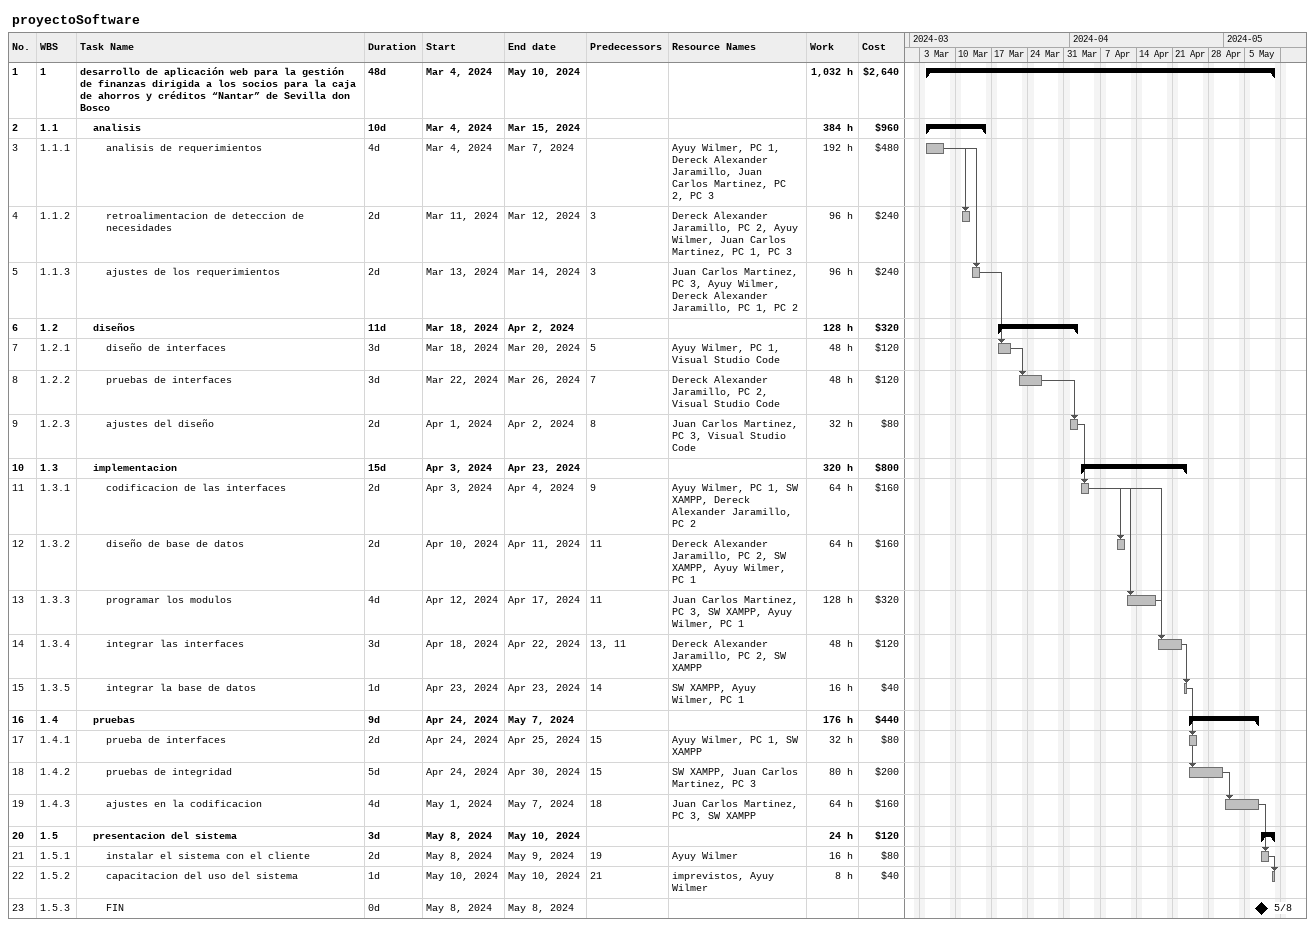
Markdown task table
proyectoSoftware

| ID | WBS | Task | Duration | Start | Finish | Predecessors | Resources | Work (h) | Cost ($) |
|---|---|---|---|---|---|---|---|---|---|
| 1 | 1 | **desarrollo de aplicación web para la gestión de finanzas dirigida a los socios para la caja de ahorros y créditos “Nantar” de Sevilla don Bosco** | 48d | 2024-03-04 | 2024-05-10 |  |  | 1032 | 2640 |
| 2 | 1.1 | **analisis** | 10d | 2024-03-04 | 2024-03-15 |  |  | 384 | 960 |
| 3 | 1.1.1 | analisis de requerimientos | 4d | 2024-03-04 | 2024-03-07 |  | Ayuy Wilmer, PC 1, Dereck Alexander Jaramillo, Juan Carlos Martinez, PC 2, PC 3 | 192 | 480 |
| 4 | 1.1.2 | retroalimentacion de deteccion de necesidades | 2d | 2024-03-11 | 2024-03-12 | 3 | Dereck Alexander Jaramillo, PC 2, Ayuy Wilmer, Juan Carlos Martinez, PC 1, PC 3 | 96 | 240 |
| 5 | 1.1.3 | ajustes de los requerimientos | 2d | 2024-03-13 | 2024-03-14 | 3 | Juan Carlos Martinez, PC 3, Ayuy Wilmer, Dereck Alexander Jaramillo, PC 1, PC 2 | 96 | 240 |
| 6 | 1.2 | **diseños** | 11d | 2024-03-18 | 2024-04-02 |  |  | 128 | 320 |
| 7 | 1.2.1 | diseño de interfaces | 3d | 2024-03-18 | 2024-03-20 | 5 | Ayuy Wilmer, PC 1, Visual Studio Code | 48 | 120 |
| 8 | 1.2.2 | pruebas de interfaces | 3d | 2024-03-22 | 2024-03-26 | 7 | Dereck Alexander Jaramillo, PC 2, Visual Studio Code | 48 | 120 |
| 9 | 1.2.3 | ajustes del diseño | 2d | 2024-04-01 | 2024-04-02 | 8 | Juan Carlos Martinez, PC 3, Visual Studio Code | 32 | 80 |
| 10 | 1.3 | **implementacion** | 15d | 2024-04-03 | 2024-04-23 |  |  | 320 | 800 |
| 11 | 1.3.1 | codificacion de las interfaces | 2d | 2024-04-03 | 2024-04-04 | 9 | Ayuy Wilmer, PC 1, SW XAMPP, Dereck Alexander Jaramillo, PC 2 | 64 | 160 |
| 12 | 1.3.2 | diseño de base de datos | 2d | 2024-04-10 | 2024-04-11 | 11 | Dereck Alexander Jaramillo, PC 2, SW XAMPP, Ayuy Wilmer, PC 1 | 64 | 160 |
| 13 | 1.3.3 | programar los modulos | 4d | 2024-04-12 | 2024-04-17 | 11 | Juan Carlos Martinez, PC 3, SW XAMPP, Ayuy Wilmer, PC 1 | 128 | 320 |
| 14 | 1.3.4 | integrar las interfaces | 3d | 2024-04-18 | 2024-04-22 | 13, 11 | Dereck Alexander Jaramillo, PC 2, SW XAMPP | 48 | 120 |
| 15 | 1.3.5 | integrar la base de datos | 1d | 2024-04-23 | 2024-04-23 | 14 | SW XAMPP, Ayuy Wilmer, PC 1 | 16 | 40 |
| 16 | 1.4 | **pruebas** | 9d | 2024-04-24 | 2024-05-07 |  |  | 176 | 440 |
| 17 | 1.4.1 | prueba de interfaces | 2d | 2024-04-24 | 2024-04-25 | 15 | Ayuy Wilmer, PC 1, SW XAMPP | 32 | 80 |
| 18 | 1.4.2 | pruebas de integridad | 5d | 2024-04-24 | 2024-04-30 | 15 | SW XAMPP, Juan Carlos Martinez, PC 3 | 80 | 200 |
| 19 | 1.4.3 | ajustes en la codificacion | 4d | 2024-05-01 | 2024-05-07 | 18 | Juan Carlos Martinez, PC 3, SW XAMPP | 64 | 160 |
| 20 | 1.5 | **presentacion del sistema** | 3d | 2024-05-08 | 2024-05-10 |  |  | 24 | 120 |
| 21 | 1.5.1 | instalar el sistema con el cliente | 2d | 2024-05-08 | 2024-05-09 | 19 | Ayuy Wilmer | 16 | 80 |
| 22 | 1.5.2 | capacitacion del uso del sistema | 1d | 2024-05-10 | 2024-05-10 | 21 | imprevistos, Ayuy Wilmer | 8 | 40 |
| 23 | 1.5.3 | FIN | 0d | 2024-05-08 | 2024-05-08 |  |  |  |  |
